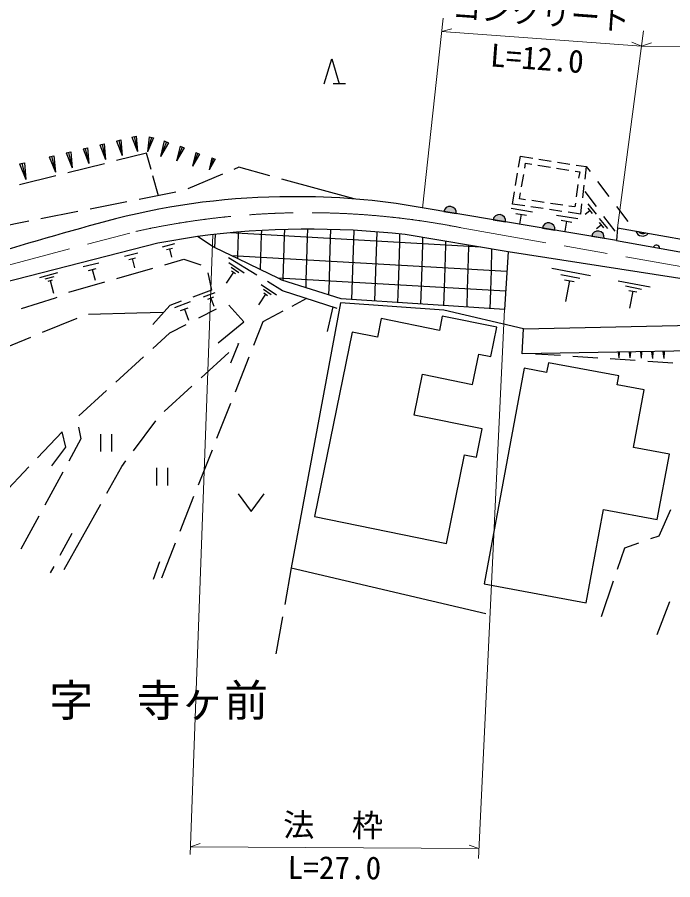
# Model space of a CAD drawing. Units: millimetres, scale not verified. Extents: x 40000 to 680000, y 20000 to 380000.
# Drawn here: x 337360 to 389804, y 272458 to 341436 of the extents above; entities that cross this region are included whole.
import ezdxf
from ezdxf.enums import TextEntityAlignment as Align

# ---------------------------------------------------------------- set-up
doc = ezdxf.new("R2010")
doc.units = ezdxf.units.MM
doc.header["$LTSCALE"] = 1000
doc.linetypes.add('CHAIN', pattern=[18.5, 12, -1.5, 3.5, -1.5])
for name, color, linetype, lineweight in [('M-BGD', 7, 'Continuous', 25), ('M-BMK', 2, 'CHAIN', 13), ('M-STR-HTXT', 7, 'Continuous', 13)]:
    doc.layers.add(name, color=color, linetype=linetype, lineweight=lineweight)
doc.layers.add('M-BMK-HTXT', color=7, linetype='Continuous')
doc.styles.add('ＭＳ ゴシック', font='')
doc.styles.get('ＭＳ ゴシック').set_extended_font_data('MS Gothic')

msp = doc.modelspace()

# ---------------------------------------------------------------- hatches: boundary and pattern name
at = {"layer": 'M-BGD'}
for points in [[(372473, 325729, 0.41421), (372062, 326305, 0.41421), (371487, 325894)], [(376419, 325072, 0.41421), (376008, 325648, 0.41421), (375432, 325236)], [(380364, 324415, 0.41421), (379953, 324990, 0.41421), (379378, 324579)], [(384310, 323758, 0.41421), (383899, 324333, 0.41421), (383324, 323922)]]:
    msp.add_hatch(color=256, dxfattribs=at).paths.add_polyline_path(points)

# ---------------------------------------------------------------- linework, layer by layer
for p, q in [((361925, 336119), (362525, 338119)), ((362525, 338119), (363125, 336119)), ((363625, 336119), (362625, 336119)), ((346527, 331853), (346883, 331937)), ((346527, 331853), (346985, 330709)), ((346705, 331895), (346985, 330709)), ((346883, 331937), (346985, 330709)), ((347923, 331878), (347770, 330684)), ((348095, 331830), (347770, 330684)), ((347923, 331878), (348267, 331781)), ((343966, 331221), (344327, 331306)), ((343966, 331221), (344430, 330060)), ((344147, 331264), (344430, 330060)), ((344327, 331306), (344430, 330060)), ((345303, 331536), (345659, 331620)), ((345303, 331536), (345761, 330392)), ((345481, 331578), (345761, 330392)), ((345659, 331620), (345761, 330392)), ((348267, 331781), (347770, 330684)), ((349121, 331543), (348827, 330297)), ((349297, 331472), (348827, 330297)), ((349474, 331402), (348827, 330297)), ((349121, 331543), (349474, 331402)), ((350389, 331117), (350114, 329954)), ((350389, 331117), (350718, 330985)), ((341277, 330587), (341648, 330674)), ((341277, 330587), (341755, 329393)), ((341463, 330630), (341755, 329393)), ((341648, 330674), (341755, 329393)), ((342624, 330904), (342990, 330991)), ((342624, 330904), (343095, 329727)), ((342807, 330948), (343095, 329727)), ((342990, 330991), (343095, 329727)), ((347689, 330564), (345302, 329968)), ((348065, 329255), (347689, 330564)), ((350553, 331051), (350114, 329954)), ((350718, 330985), (350114, 329954)), ((351646, 330617), (351391, 329535)), ((351799, 330556), (351391, 329535)), ((351952, 330495), (351391, 329535)), ((351646, 330617), (351952, 330495)), ((337545, 329714), (337933, 329803)), ((337739, 329759), (338036, 328466)), ((337933, 329803), (338036, 328466)), ((339925, 330268), (340301, 330356)), ((339925, 330268), (340409, 329057)), ((340113, 330312), (340409, 329057)), ((340301, 330356), (340409, 329057)), ((344331, 329726), (341421, 329000)), ((352927, 330193), (352702, 329238)), ((353062, 330139), (352702, 329238)), ((353197, 330085), (352702, 329238)), ((352927, 330193), (353197, 330085)), ((377472, 329449), (377620, 330327)), ((377620, 330327), (378608, 330169)), ((377965, 329366), (378028, 329755)), ((378028, 329755), (378529, 329676)), ((379102, 330091), (380089, 329934)), ((380583, 329855), (381571, 329698)), ((337545, 329714), (338036, 328466)), ((355094, 329438), (354692, 329267)), ((357567, 328761), (355094, 329438)), ((379023, 329597), (380011, 329440)), ((380504, 329361), (381492, 329204)), ((381986, 329126), (382362, 329066)), ((382064, 329619), (382889, 329488)), ((382362, 329066), (382269, 328558)), ((382889, 329488), (382765, 328496)), ((382889, 329488), (383191, 329089)), ((340450, 328758), (337539, 328032)), ((348666, 327161), (348211, 328745)), ((353772, 328877), (351010, 327706)), ((364318, 326911), (358531, 328497)), ((377222, 327970), (377388, 328956)), ((377715, 327887), (377881, 328873)), ((382207, 328062), (382082, 327070)), ((382703, 328000), (382578, 327007)), ((383795, 328292), (384700, 327096)), ((350053, 327435), (347109, 326855)), ((376972, 326491), (377138, 327477)), ((377550, 326912), (377631, 327394)), ((382758, 327507), (383664, 326311)), ((346128, 326662), (343184, 326082)), ((377961, 326346), (376972, 326491)), ((378033, 326841), (377550, 326912)), ((379445, 326130), (378456, 326274)), ((379518, 326624), (378528, 326769)), ((381002, 326407), (380012, 326552)), ((381981, 326264), (381497, 326335)), ((382020, 326574), (381981, 326264)), ((382516, 326511), (382414, 325696)), ((383016, 326504), (383677, 325681)), ((385304, 326299), (386209, 325103)), ((342203, 325889), (339260, 325310)), ((385296, 323593), (369597, 326208)), ((376872, 326167), (378577, 325880)), ((377240, 325754), (378093, 325611)), ((377667, 325682), (377533, 324887)), ((380930, 325913), (379940, 326057)), ((380501, 325617), (382206, 325329)), ((382414, 325696), (381424, 325840)), ((383181, 325960), (382797, 325652)), ((383016, 326166), (383347, 325754)), ((338279, 325117), (335335, 324537)), ((380870, 325204), (381723, 325060)), ((381296, 325132), (381162, 324336)), ((383921, 325354), (384582, 324530)), ((383922, 325016), (384252, 324604)), ((384267, 325514), (385173, 324318)), ((355032, 324248), (355029, 324153)), ((356893, 324379), (356883, 324047)), ((358736, 324457), (358721, 323942)), ((360581, 324486), (360562, 323837)), ((362424, 324465), (362403, 323732)), ((364277, 324394), (364113, 318865)), ((366117, 324273), (365954, 318744)), ((384087, 324810), (383703, 324502)), ((385377, 324583), (385296, 323593)), ((385377, 324583), (404472, 321246)), ((353023, 323084), (351784, 323898)), ((353182, 324068), (353151, 323022)), ((374443, 323044), (354417, 324187)), ((355029, 324153), (354975, 322329)), ((356883, 324047), (356829, 322223)), ((358721, 323942), (358667, 322119)), ((360562, 323837), (360508, 322013)), ((362403, 323732), (362350, 321908)), ((367953, 324103), (367933, 323416)), ((376639, 322678), (368393, 324055)), ((369789, 323821), (369774, 323311)), ((371625, 323515), (371616, 323206)), ((385296, 323593), (404220, 320198)), ((348985, 323085), (349955, 323329)), ((349301, 322856), (349786, 322977)), ((349543, 322916), (349714, 322238)), ((353151, 323022), (353023, 323084)), ((354530, 322355), (353151, 323022)), ((367933, 323416), (367879, 321593)), ((369774, 323311), (369720, 321488)), ((371616, 323206), (371562, 321383)), ((373466, 323100), (373412, 321277)), ((373469, 323207), (373466, 323100)), ((375314, 322899), (375263, 321171)), ((345931, 322318), (346997, 322586)), ((346278, 322065), (346811, 322199)), ((346545, 322132), (346732, 321386)), ((356522, 320822), (354253, 322207)), ((354970, 322142), (354530, 322355)), ((376536, 321099), (354530, 322355)), ((354975, 322329), (354970, 322142)), ((356800, 321256), (354970, 322142)), ((356829, 322223), (356800, 321256)), ((376639, 322678), (376337, 318052)), ((393986, 319974), (376639, 322678)), ((342646, 321493), (343898, 321807)), ((349171, 321639), (350698, 322076)), ((350698, 322076), (352040, 321638)), ((354293, 321834), (355527, 320992)), ((358667, 322119), (358620, 320541)), ((360508, 322013), (360462, 320436)), ((362350, 321908), (362303, 320331)), ((367879, 321593), (367832, 320016)), ((369720, 321488), (369674, 319910)), ((339165, 320631), (340612, 321010)), ((343053, 321195), (343680, 321353)), ((343366, 321274), (343587, 320397)), ((345326, 320538), (348210, 321364)), ((352610, 320983), (352910, 319603)), ((354657, 321043), (354068, 320179)), ((354475, 321438), (355092, 321017)), ((354503, 321148), (354811, 320937)), ((358230, 320564), (356800, 321256)), ((371562, 321383), (371515, 319805)), ((373412, 321277), (373366, 319700)), ((375263, 321171), (375216, 319594)), ((380136, 321379), (383215, 320788)), ((380837, 320876), (382377, 320581)), ((339584, 320509), (340307, 320699)), ((339822, 320339), (340183, 320434)), ((340003, 320387), (340268, 319374)), ((341480, 319437), (344365, 320263)), ((356876, 320071), (358094, 319240)), ((358590, 319560), (357376, 320301)), ((358530, 320419), (358230, 320564)), ((376433, 319525), (358230, 320564)), ((363283, 318920), (358530, 320419)), ((358620, 320541), (358616, 320391)), ((360462, 320436), (360443, 319815)), ((362303, 320331), (362271, 319239)), ((381154, 320447), (381924, 320299)), ((381539, 320373), (381221, 318715)), ((385449, 320360), (387988, 319874)), ((352910, 319603), (351418, 319062)), ((352270, 319084), (353206, 319435)), ((357056, 319681), (357665, 319265)), ((357083, 319394), (357388, 319186)), ((362945, 318152), (358590, 319560)), ((367832, 320016), (367795, 318620)), ((369674, 319910), (369633, 318498)), ((371515, 319805), (371473, 318375)), ((373366, 319700), (373323, 318252)), ((375216, 319594), (375173, 318130)), ((386028, 319946), (387297, 319702)), ((386289, 319592), (386923, 319470)), ((386606, 319531), (386344, 318164)), ((337699, 318156), (340423, 318997)), ((340423, 318997), (340557, 319062)), ((350478, 318721), (349573, 318393)), ((349972, 318230), (351218, 318697)), ((352609, 318891), (353077, 319067)), ((352843, 318979), (353089, 318324)), ((357235, 319290), (356653, 318437)), ((360507, 318940), (359319, 318309)), ((376337, 318052), (363283, 318920)), ((349573, 318393), (348213, 316876)), ((350424, 317973), (351046, 318206)), ((350735, 318090), (351062, 317218)), ((353268, 318077), (351868, 317363)), ((355483, 317082), (354281, 318415)), ((363229, 318605), (359283, 297415)), ((362598, 318264), (362159, 316313)), ((371489, 318017), (363229, 318605)), ((377850, 316511), (371489, 318017)), ((342127, 317348), (339349, 316215)), ((346919, 317758), (343065, 317668)), ((349063, 317824), (346919, 317758)), ((358609, 317931), (357013, 317082)), ((350857, 316847), (349551, 316181)), ((353437, 315411), (355483, 317082)), ((357013, 317082), (356261, 315183)), ((377850, 316511), (404039, 317074)), ((349551, 316181), (348199, 314952)), ((366174, 315848), (364158, 316259)), ((377765, 314511), (377850, 316511)), ((338423, 315837), (335862, 314792)), ((355070, 315355), (354422, 313778)), ((355018, 315307), (355070, 315355)), ((352066, 312608), (354280, 314632)), ((405334, 314990), (377765, 314511)), ((385435, 314644), (385524, 314646)), ((385435, 314644), (385487, 314202)), ((385479, 314645), (385487, 314202)), ((385524, 314646), (385487, 314202)), ((386320, 314660), (386415, 314661)), ((386320, 314660), (386376, 314185)), ((386368, 314661), (386376, 314185)), ((386415, 314661), (386376, 314185)), ((387212, 314675), (387314, 314677)), ((387212, 314675), (387272, 314169)), ((387263, 314676), (387272, 314169)), ((387314, 314677), (387272, 314169)), ((388110, 314691), (388218, 314693)), ((388110, 314691), (388173, 314153)), ((388164, 314692), (388173, 314153)), ((388218, 314693), (388173, 314153)), ((389015, 314707), (389129, 314709)), ((389015, 314707), (389082, 314136)), ((389072, 314708), (389082, 314136)), ((389129, 314709), (389082, 314136)), ((347459, 314279), (345239, 312261)), ((355892, 314253), (354787, 311464)), ((378821, 314530), (380817, 314399)), ((381815, 314333), (383810, 314203)), ((384808, 314137), (386804, 314007)), ((387802, 313941), (389798, 313810)), ((379710, 313026), (377911, 313361)), ((349114, 309909), (351328, 311933)), ((344499, 311588), (342279, 309570)), ((354419, 310534), (353314, 307745)), ((346659, 306759), (348459, 309159)), ((342262, 308659), (342450, 307709)), ((340951, 308291), (338982, 306210)), ((341251, 307052), (340951, 308291)), ((342450, 307709), (341479, 305924)), ((344028, 308096), (344028, 306696)), ((344928, 306696), (344928, 308096)), ((340137, 305563), (341251, 307052)), ((352946, 306815), (351841, 304026)), ((345721, 305508), (346059, 305959)), ((338294, 305483), (336233, 303304)), ((341002, 305045), (339569, 302409)), ((344532, 303381), (345721, 305508)), ((348505, 305392), (348505, 303992)), ((349405, 303992), (349405, 305392)), ((351472, 303096), (350367, 300307)), ((355026, 303314), (356076, 301914)), ((356076, 301914), (357126, 303314)), ((341117, 297271), (344044, 302508)), ((339092, 301531), (337659, 298895)), ((388707, 299973), (389654, 302059)), ((341721, 300138), (340758, 298385)), ((349999, 299378), (348894, 296589)), ((385962, 299002), (387096, 299403)), ((388038, 299737), (388707, 299973)), ((385386, 297299), (385962, 299002)), ((340277, 297508), (340004, 297012)), ((348733, 297885), (348226, 296477)), ((359283, 297415), (358757, 294461)), ((359283, 297415), (374849, 293748)), ((384103, 293511), (385065, 296352)), ((389534, 294682), (388523, 292050)), ((358582, 293477), (358056, 290523))]:
    msp.add_line(p, q, dxfattribs=at)
for points in [[(372473, 325729, 0.41421), (372062, 326305, 0.41421), (371487, 325894)], [(376419, 325072, 0.41421), (376008, 325648, 0.41421), (375432, 325236)], [(380364, 324415, 0.41421), (379953, 324990, 0.41421), (379378, 324579)], [(384310, 323758, 0.41421), (383899, 324333, 0.41421), (383324, 323922)]]:
    msp.add_lwpolyline(points, format="xyb", close=True, dxfattribs=at)
for points in [[(351784, 323898), (348603, 323368), (295854, 309857), (290288, 307842)], [(364158, 316259), (361145, 301504), (371703, 299347), (373154, 306450), (374102, 306256), (374561, 308508), (369118, 309620), (369787, 312894), (373796, 312075), (374290, 314497), (375257, 314300), (375735, 316640), (371362, 317532), (371130, 316392), (366479, 317342), (366174, 315848)], [(377911, 313361), (374704, 296127), (382868, 294608), (384256, 302066), (388563, 301264), (389537, 306500), (386666, 307035), (387523, 311643), (385347, 312048), (385479, 312758), (379855, 313804), (379710, 313026)]]:
    msp.add_lwpolyline(points, dxfattribs=at)
for centre, radius, start, end in [((359206, 270881), 56196, 89.93771, 104.40971), ((360093, 275011), 52072, 79.48276, 90.9081), ((420318, 42974), 292151, 104.89489, 107.16603), ((360728, 256238), 68248, 83.55154, 97.53014), ((387393, 324502), 567, 198.16053, 322.01555), ((387416, 324633), 500, 223.21814, 296.95794), ((388494, 322963), 256, 2.50688, 157.14611)]:
    msp.add_arc(centre, radius, start, end, dxfattribs=at)
at = {"layer": 'M-BMK'}
for points in [[(287550, 308033), (294168, 310392), (346855, 324307)], [(487748, 302193), (397854, 320186), (372866, 324605)]]:
    msp.add_lwpolyline(points, dxfattribs=at)
msp.add_arc((360570, 262349), 63458, 78.82728, 102.4818, dxfattribs=at)
at = {"layer": 'M-STR-HTXT'}
for p, q in [((371427, 341358), (369777, 326179)), ((371312, 340295), (372120, 340513)), ((387303, 339115), (371312, 340295)), ((385377, 324583), (387458, 340345)), ((387303, 339115), (386536, 339449)), ((387303, 339115), (388095, 339387)), ((408040, 338984), (387303, 339115)), ((353012, 324049), (351189, 274472)), ((376337, 318052), (374252, 274145)), ((351211, 275093), (352003, 275364)), ((374295, 274947), (373507, 275228)), ((374295, 274947), (351211, 275093))]:
    msp.add_line(p, q, dxfattribs=at)

# ---------------------------------------------------------------- texts
at = {"layer": 'M-BMK-HTXT', "style": 'ＭＳ ゴシック'}
msp.add_text('字\u3000寺ヶ前', height=2566, dxfattribs=at).set_placement((339927, 284744), align=Align.BOTTOM_LEFT)
at = {"layer": 'M-STR-HTXT', "style": 'ＭＳ ゴシック', "width": 0.95}
msp.add_text('コンクリート', height=1833, rotation=355.78, dxfattribs=at).set_placement((372048, 340841), align=Align.BOTTOM_LEFT)
at = {"layer": 'M-STR-HTXT', "style": 'ＭＳ ゴシック'}
for s, rotation, p in [('L=12.0', 355.78, (375115, 336964)), ('L=27.0', 359.639, (358989, 271983))]:
    msp.add_text(s, height=1833, rotation=rotation, dxfattribs=at).set_placement(p, align=Align.BOTTOM_LEFT)
at = {"layer": 'M-STR-HTXT', "insert": (358626, 275729), "char_height": 1833, "attachment_point": 7, "rotation": 359.639, "style": 'ＭＳ ゴシック'}
msp.add_mtext('\\T2.2;法枠', dxfattribs=at)

doc.saveas('drawing.dxf')
